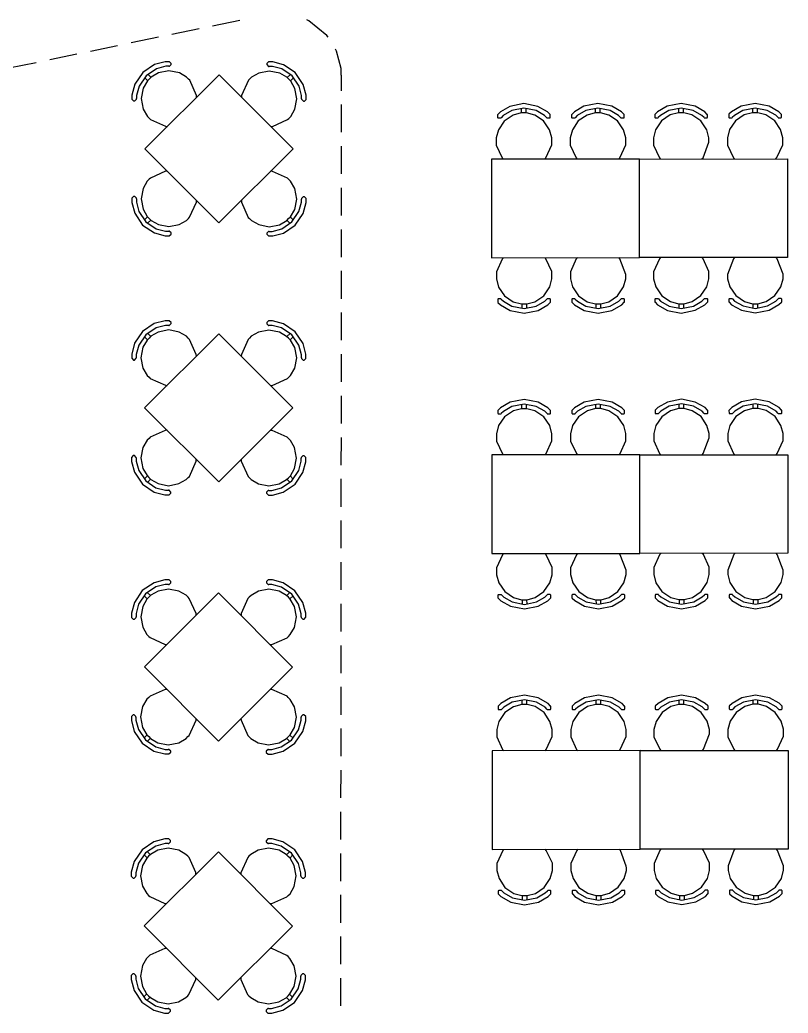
# Model space of a CAD drawing. Extents: x 0 to 23.4, y 0 to 16.5.
# Drawn here: x 15.964 to 17.599, y 4.629 to 6.744 of the extents above; entities that cross this region are included whole.
import ezdxf

# ---------------------------------------------------------------- set-up
doc = ezdxf.new("R2010")
doc.units = 0
doc.layers.get('0').update_dxf_attribs({"linetype": 'CONTINUOUS'})

msp = doc.modelspace()

# ---------------------------------------------------------------- linework, layer by layer
at = {"color": 0}
for points in [[(16.4324, 6.74306), (16.3744, 6.73107)], [(16.6206, 6.70725), (16.6175, 6.71115), (16.5794, 6.74208), (16.5751, 6.74425)], [(16.2589, 6.70708), (16.2011, 6.6951)], [(16.3456, 6.72504), (16.2878, 6.71306)], [(16.1721, 6.68907), (16.1143, 6.67708)], [(16.0854, 6.67111), (16.0276, 6.65913)], [(16.6482, 6.62646), (16.6482, 6.6404), (16.6379, 6.67779), (16.6358, 6.68213)], [(15.9988, 6.6531), (15.9408, 6.64111)], [(16.2814, 6.65517), (16.2737, 6.65517), (16.2507, 6.64903), (16.2257, 6.63217), (16.2089, 6.60715), (16.2026, 6.58421), (16.2026, 6.5765)], [(16.2814, 6.64535), (16.2747, 6.64535), (16.2546, 6.63997), (16.2326, 6.62522), (16.2179, 6.60335), (16.2125, 6.58322), (16.2125, 6.5765)], [(16.2814, 6.64535), (16.2826, 6.64535), (16.2864, 6.64903), (16.2864, 6.65022), (16.2864, 6.65147), (16.2826, 6.65517), (16.2814, 6.65517)], [(16.4949, 6.655), (16.4936, 6.655), (16.4899, 6.65132), (16.4899, 6.65007), (16.4899, 6.64887), (16.4936, 6.64513), (16.4949, 6.64513)], [(16.5735, 6.57617), (16.5735, 6.58388), (16.5674, 6.60688), (16.5504, 6.63189), (16.5254, 6.64882), (16.5025, 6.655), (16.4949, 6.655)], [(16.5637, 6.57617), (16.5637, 6.5829), (16.5583, 6.60303), (16.5435, 6.62494), (16.5217, 6.63976), (16.5015, 6.64513), (16.4949, 6.64513)], [(16.3232, 6.61817), (16.319, 6.62224), (16.3036, 6.63118), (16.2814, 6.63553), (16.2592, 6.63118), (16.2436, 6.62229), (16.2396, 6.61822), (16.2356, 6.61415), (16.2267, 6.59868), (16.2222, 6.5765), (16.2267, 6.55425), (16.2356, 6.53879), (16.2396, 6.53472)], [(16.2363, 6.61458), (16.2293, 6.62158)], [(16.2433, 6.62153), (16.2363, 6.62853)], [(16.5365, 6.53444), (16.5406, 6.53851), (16.5494, 6.55399), (16.5539, 6.57622), (16.5494, 6.59842), (16.5406, 6.61393), (16.5365, 6.61794), (16.5325, 6.62201), (16.5171, 6.63097), (16.4949, 6.63531), (16.4726, 6.63103), (16.4571, 6.62213), (16.4531, 6.61806)], [(16.5329, 6.62131), (16.54, 6.62825)], [(16.5399, 6.61431), (16.5469, 6.62131)], [(16.6482, 6.62646), (16.6482, 6.59337)], [(16.3403, 6.57964), (16.3401, 6.58328), (16.3257, 6.61561), (16.3232, 6.61817)], [(16.4531, 6.61806), (16.4504, 6.6155), (16.436, 6.58322), (16.4358, 6.57958)], [(16.2026, 6.5765), (16.2026, 6.57531), (16.2062, 6.57156), (16.2075, 6.57156), (16.2088, 6.57156), (16.2125, 6.57531), (16.2125, 6.5765)], [(16.5637, 6.57617), (16.5636, 6.57553), (16.5679, 6.57129), (16.5686, 6.57124), (16.5697, 6.57124), (16.5735, 6.57497), (16.5735, 6.57617)], [(16.6482, 6.56386), (16.6481, 6.50478)], [(17.0925, 6.54281), (17.0871, 6.54824), (17.0665, 6.56011), (17.0368, 6.56581), (17.0072, 6.56006), (16.9867, 6.54812), (16.9813, 6.54269)], [(17.25, 6.54292), (17.2446, 6.54833), (17.224, 6.56022), (17.1943, 6.56597), (17.1647, 6.56022), (17.1442, 6.54829), (17.1387, 6.54286)], [(17.4272, 6.54308), (17.4218, 6.5485), (17.4011, 6.56039), (17.3715, 6.56614), (17.3418, 6.56033), (17.3213, 6.54839), (17.3158, 6.54297)], [(17.5847, 6.54324), (17.5793, 6.54867), (17.5586, 6.56054), (17.529, 6.56625), (17.4993, 6.56049), (17.4787, 6.54856), (17.4733, 6.54313)], [(17.096, 6.48714), (17.096, 6.49289), (17.0912, 6.51014), (17.0786, 6.52892), (17.0599, 6.54156), (17.0426, 6.54611), (17.0369, 6.54611), (17.0311, 6.54611), (17.0139, 6.5415), (16.9951, 6.52881), (16.9825, 6.51004), (16.9779, 6.49278), (16.9779, 6.48703)], [(16.9813, 6.54269), (16.9807, 6.54226), (16.9807, 6.53624), (16.9813, 6.53575), (16.9817, 6.53532), (16.9876, 6.53532), (16.9882, 6.53575)], [(17.0856, 6.53586), (17.0808, 6.54064), (17.0628, 6.551), (17.0369, 6.55599), (17.011, 6.55094), (16.9929, 6.54053), (16.9882, 6.53575)], [(17.0319, 6.5459), (17.0319, 6.55578)], [(17.0418, 6.54596), (17.0418, 6.55583)], [(17.0856, 6.53586), (17.0861, 6.53538), (17.0921, 6.53538), (17.0926, 6.53586), (17.0931, 6.53635), (17.0931, 6.54237), (17.0925, 6.54281)], [(17.2535, 6.48725), (17.2535, 6.493), (17.2488, 6.51025), (17.2361, 6.52903), (17.2174, 6.54167), (17.2001, 6.54628), (17.1944, 6.54628), (17.1886, 6.54628), (17.1714, 6.54161), (17.1526, 6.52897), (17.14, 6.51019), (17.1354, 6.49294), (17.1354, 6.48714)], [(17.1387, 6.54286), (17.1382, 6.54237), (17.1382, 6.53635), (17.1387, 6.53586), (17.1392, 6.53543), (17.1451, 6.53543), (17.1457, 6.53592)], [(17.2431, 6.53597), (17.2383, 6.54075), (17.2203, 6.55111), (17.1943, 6.55615), (17.1685, 6.55111), (17.1504, 6.54069), (17.1457, 6.53592)], [(17.1894, 6.54606), (17.1894, 6.55593)], [(17.1993, 6.54606), (17.1993, 6.55593)], [(17.2431, 6.53597), (17.2436, 6.53554), (17.2496, 6.53554), (17.25, 6.53597), (17.2506, 6.53646), (17.2506, 6.54249), (17.25, 6.54292)], [(17.4306, 6.48742), (17.4306, 6.49317), (17.426, 6.51042), (17.4132, 6.52919), (17.3944, 6.54183), (17.3772, 6.54644), (17.3715, 6.54644), (17.3658, 6.54644), (17.3485, 6.54178), (17.3297, 6.52908), (17.3171, 6.51031), (17.3125, 6.49306), (17.3125, 6.48731)], [(17.3158, 6.54297), (17.3154, 6.54254), (17.3154, 6.53651), (17.3158, 6.53603), (17.3164, 6.5356), (17.3224, 6.5356), (17.3228, 6.53603)], [(17.4203, 6.53614), (17.4154, 6.5409), (17.3974, 6.55126), (17.3715, 6.55626), (17.3456, 6.55122), (17.3275, 6.54081), (17.3228, 6.53603)], [(17.3665, 6.54622), (17.3665, 6.5561)], [(17.3765, 6.54622), (17.3765, 6.5561)], [(17.4203, 6.53614), (17.4207, 6.53564), (17.4267, 6.53569), (17.4272, 6.53614), (17.4276, 6.53662), (17.4276, 6.54264), (17.4272, 6.54308)], [(17.5881, 6.48757), (17.5881, 6.49333), (17.5833, 6.51058), (17.5707, 6.52935), (17.5519, 6.54199), (17.5347, 6.54656), (17.529, 6.54656), (17.5233, 6.54656), (17.506, 6.54194), (17.4872, 6.52924), (17.4746, 6.51047), (17.47, 6.49322), (17.47, 6.48747)], [(17.4733, 6.54313), (17.4728, 6.54269), (17.4729, 6.53668), (17.4733, 6.53618), (17.4737, 6.53569), (17.4799, 6.53569), (17.4803, 6.53618)], [(17.5778, 6.53624), (17.5729, 6.54101), (17.5549, 6.55138), (17.529, 6.55643), (17.5031, 6.55138), (17.485, 6.54096), (17.4803, 6.53618)], [(17.524, 6.54633), (17.524, 6.55621)], [(17.5339, 6.54633), (17.5339, 6.55621)], [(17.5778, 6.53624), (17.5782, 6.53581), (17.5842, 6.53581), (17.5847, 6.53624), (17.5851, 6.53674), (17.5851, 6.54275), (17.5847, 6.54324)], [(16.2396, 6.53472), (16.2421, 6.53217), (16.2743, 6.51768), (16.2781, 6.51747)], [(16.4981, 6.51731), (16.5017, 6.51753), (16.5339, 6.5319), (16.5365, 6.53444)], [(16.6481, 6.47526), (16.6481, 6.41618)], [(16.9779, 6.48703), (16.9779, 6.47721), (16.9906, 6.45042), (16.9931, 6.44769)], [(17.081, 6.44775), (17.0833, 6.45047), (17.096, 6.47797), (17.096, 6.48714)], [(17.1354, 6.48714), (17.1354, 6.47732), (17.1481, 6.45053), (17.1504, 6.44781)], [(17.2385, 6.44786), (17.2408, 6.45057), (17.2535, 6.47808), (17.2535, 6.48725)], [(17.3125, 6.48731), (17.3125, 6.47749), (17.3251, 6.45068), (17.3276, 6.44797)], [(17.4157, 6.44803), (17.4181, 6.45074), (17.4306, 6.48378), (17.4306, 6.48742)], [(17.47, 6.48747), (17.47, 6.47765), (17.4826, 6.45079), (17.4851, 6.44808)], [(17.5731, 6.44819), (17.5754, 6.4509), (17.5881, 6.4784), (17.5881, 6.48757)], [(16.2779, 6.42199), (16.2743, 6.42182), (16.2421, 6.40739), (16.2394, 6.40479)], [(16.5364, 6.40457), (16.5338, 6.40717), (16.5015, 6.4216), (16.4979, 6.42176)], [(16.2394, 6.40479), (16.2354, 6.40076), (16.2264, 6.38531), (16.2221, 6.36307), (16.2264, 6.34088), (16.2353, 6.32536), (16.2393, 6.32129), (16.2433, 6.31728), (16.2589, 6.30832), (16.2811, 6.30399), (16.3033, 6.30832), (16.3189, 6.31722), (16.3229, 6.32124)], [(16.4528, 6.32113), (16.4568, 6.31711), (16.4724, 6.30817), (16.4946, 6.30382), (16.5168, 6.30811), (16.5322, 6.317), (16.5362, 6.32101), (16.5404, 6.32508), (16.5493, 6.3406), (16.5536, 6.36279), (16.5493, 6.38504), (16.5404, 6.40056), (16.5364, 6.40457)], [(16.2124, 6.36307), (16.2124, 6.36431), (16.2086, 6.368), (16.2074, 6.368), (16.2061, 6.368), (16.2024, 6.36431), (16.2024, 6.36307)], [(16.5733, 6.36274), (16.5733, 6.36399), (16.5696, 6.36768), (16.5685, 6.36768), (16.5672, 6.36768), (16.5635, 6.36399), (16.5635, 6.36274)], [(16.6481, 6.38667), (16.6479, 6.32764)], [(16.2024, 6.36307), (16.2024, 6.35542), (16.2086, 6.33247), (16.2254, 6.3074), (16.2504, 6.29053), (16.2733, 6.28429), (16.2811, 6.28429)], [(16.2124, 6.36307), (16.2124, 6.35639), (16.2176, 6.33626), (16.2324, 6.31435), (16.2543, 6.29958), (16.2743, 6.29411), (16.2811, 6.29411)], [(16.3229, 6.32124), (16.3254, 6.32383), (16.3399, 6.35607), (16.3401, 6.35965)], [(16.4356, 6.3596), (16.4357, 6.35601), (16.4501, 6.32374), (16.4528, 6.32113)], [(16.4946, 6.28407), (16.5022, 6.28407), (16.5251, 6.29025), (16.5501, 6.30713), (16.5671, 6.33214), (16.5733, 6.35508), (16.5733, 6.36274)], [(16.4946, 6.29394), (16.5012, 6.29394), (16.5214, 6.29937), (16.5432, 6.31407), (16.5581, 6.33594), (16.5635, 6.35607), (16.5635, 6.36274)], [(16.2361, 6.32493), (16.229, 6.31793)], [(16.5397, 6.32465), (16.5467, 6.31765)], [(16.2431, 6.31793), (16.236, 6.31099)], [(16.5326, 6.31771), (16.5397, 6.31071)], [(16.2811, 6.28429), (16.2822, 6.28429), (16.286, 6.28797), (16.286, 6.28917), (16.286, 6.29042), (16.2822, 6.29411), (16.2811, 6.29411)], [(16.4946, 6.29394), (16.4933, 6.29394), (16.4896, 6.29025), (16.4896, 6.28901), (16.4896, 6.28782), (16.4933, 6.28407), (16.4946, 6.28407)], [(16.6479, 6.29812), (16.6479, 6.23904)], [(16.9932, 6.23774), (16.9907, 6.23503), (16.9782, 6.20751), (16.9782, 6.19835)], [(17.0963, 6.19846), (17.0963, 6.20833), (17.0836, 6.23514), (17.0811, 6.23779)], [(17.1506, 6.23785), (17.1482, 6.23514), (17.1357, 6.20763), (17.1357, 6.19846)], [(17.2538, 6.19857), (17.2538, 6.20221), (17.2411, 6.23525), (17.2386, 6.2379)], [(17.3278, 6.23801), (17.3254, 6.23529), (17.3128, 6.20779), (17.3128, 6.19862)], [(17.4308, 6.19874), (17.4308, 6.20861), (17.4182, 6.2354), (17.4158, 6.23807)], [(17.4853, 6.23812), (17.4828, 6.23546), (17.4703, 6.20236), (17.4703, 6.19874)], [(17.5883, 6.19883), (17.5883, 6.20247), (17.5757, 6.23551), (17.5733, 6.23822)], [(16.6478, 6.20953), (16.6478, 6.15044)], [(16.9782, 6.19835), (16.9782, 6.19265), (16.9828, 6.1754), (16.9956, 6.15663), (17.0143, 6.14399), (17.0315, 6.13932), (17.0372, 6.13932), (17.0429, 6.13932), (17.0603, 6.14404), (17.079, 6.15668), (17.0917, 6.17546), (17.0963, 6.19276), (17.0963, 6.19846)], [(17.1357, 6.19846), (17.1357, 6.19276), (17.1403, 6.17551), (17.1529, 6.15674), (17.1717, 6.1441), (17.189, 6.13949), (17.1947, 6.13949), (17.2004, 6.13949), (17.2176, 6.14415), (17.2364, 6.15685), (17.249, 6.17562), (17.2538, 6.19287), (17.2538, 6.19857)], [(17.3128, 6.19862), (17.3128, 6.19293), (17.3175, 6.17567), (17.3301, 6.1569), (17.3489, 6.14426), (17.3661, 6.1396), (17.3719, 6.1396), (17.3776, 6.1396), (17.3949, 6.14432), (17.4136, 6.15696), (17.4262, 6.17578), (17.4308, 6.19303), (17.4308, 6.19874)], [(17.4703, 6.19874), (17.4703, 6.19303), (17.4749, 6.17578), (17.4876, 6.15701), (17.5064, 6.14437), (17.5236, 6.13976), (17.5293, 6.13976), (17.535, 6.13976), (17.5524, 6.14442), (17.5711, 6.15712), (17.5838, 6.17589), (17.5883, 6.19314), (17.5883, 6.19883)], [(16.9886, 6.14963), (16.9881, 6.15012), (16.9821, 6.15012), (16.9815, 6.14963), (16.9811, 6.14914), (16.9811, 6.14318), (16.9815, 6.14268)], [(16.9815, 6.14268), (16.9869, 6.13732), (17.0076, 6.12543), (17.0372, 6.11968), (17.0669, 6.12543), (17.0875, 6.13737), (17.0929, 6.14274)], [(16.9886, 6.14963), (16.9933, 6.14492), (17.0114, 6.13456), (17.0372, 6.1295), (17.0632, 6.13456), (17.0811, 6.14497), (17.086, 6.14968)], [(17.0324, 6.13954), (17.0324, 6.12967)], [(17.0422, 6.13954), (17.0422, 6.12967)], [(17.0929, 6.14274), (17.0933, 6.14324), (17.0933, 6.14925), (17.0929, 6.14974), (17.0925, 6.15022), (17.0864, 6.15018), (17.086, 6.14968)], [(17.146, 6.14974), (17.1456, 6.15022), (17.1394, 6.15022), (17.139, 6.14974), (17.1386, 6.14931), (17.1386, 6.14328), (17.139, 6.14279)], [(17.139, 6.14279), (17.1444, 6.13743), (17.1651, 6.12554), (17.1947, 6.11985), (17.2243, 6.1256), (17.245, 6.13753), (17.2504, 6.1429)], [(17.146, 6.14974), (17.1507, 6.14501), (17.1688, 6.13465), (17.1947, 6.12967), (17.2206, 6.13471), (17.2386, 6.14513), (17.2435, 6.14985)], [(17.1899, 6.13965), (17.1899, 6.12978)], [(17.1997, 6.13971), (17.1997, 6.12983)], [(17.2504, 6.1429), (17.2508, 6.14339), (17.2508, 6.14942), (17.2504, 6.14985), (17.2499, 6.15033), (17.2439, 6.15033), (17.2435, 6.14985)], [(17.3232, 6.1499), (17.3226, 6.15039), (17.3167, 6.15039), (17.3163, 6.1499), (17.3157, 6.14947), (17.3157, 6.14344), (17.3163, 6.14296)], [(17.3163, 6.14296), (17.3215, 6.13758), (17.3422, 6.12571), (17.3718, 6.11996), (17.4015, 6.12576), (17.4221, 6.13764), (17.4276, 6.14307)], [(17.3232, 6.1499), (17.3279, 6.14518), (17.346, 6.13482), (17.3718, 6.12978), (17.3978, 6.13488), (17.4158, 6.14529), (17.4206, 6.15001)], [(17.3669, 6.13981), (17.3669, 6.12993)], [(17.3768, 6.13981), (17.3768, 6.12993)], [(17.4276, 6.14307), (17.4281, 6.14356), (17.4281, 6.14953), (17.4276, 6.15001), (17.4271, 6.1505), (17.4211, 6.1505), (17.4206, 6.15001)], [(17.4807, 6.15007), (17.4801, 6.15056), (17.4742, 6.15056), (17.4737, 6.15007), (17.4732, 6.14958), (17.4732, 6.14356), (17.4737, 6.14307)], [(17.4737, 6.14307), (17.479, 6.13769), (17.4997, 6.12582), (17.5293, 6.12011), (17.559, 6.12587), (17.5796, 6.13781), (17.585, 6.14318)], [(17.4807, 6.15007), (17.4854, 6.14535), (17.5035, 6.13499), (17.5293, 6.12993), (17.5553, 6.13499), (17.5733, 6.1454), (17.5781, 6.15012)], [(17.5244, 6.13997), (17.5244, 6.1301)], [(17.5343, 6.13997), (17.5343, 6.1301)], [(17.585, 6.14318), (17.5856, 6.14367), (17.5856, 6.14968), (17.585, 6.15012), (17.5846, 6.15061), (17.5785, 6.15061), (17.5781, 6.15012)], [(16.6478, 6.12093), (16.6478, 6.0619)], [(16.281, 6.10351), (16.2733, 6.10351), (16.2503, 6.09739), (16.2253, 6.08057), (16.2083, 6.05556), (16.2021, 6.03256), (16.2021, 6.02485)], [(16.281, 6.09369), (16.2742, 6.09369), (16.254, 6.08832), (16.2322, 6.07357), (16.2174, 6.05171), (16.2119, 6.03157), (16.2119, 6.02485)], [(16.281, 6.09369), (16.2821, 6.09369), (16.2858, 6.09739), (16.2858, 6.09858), (16.2858, 6.09983), (16.2821, 6.10351), (16.281, 6.10351)], [(16.4943, 6.10335), (16.4931, 6.10335), (16.4894, 6.09967), (16.4894, 6.09842), (16.4894, 6.09722), (16.4931, 6.09347), (16.4943, 6.09347)], [(16.5731, 6.02453), (16.5731, 6.03222), (16.5668, 6.05524), (16.55, 6.08024), (16.525, 6.09717), (16.5019, 6.10335), (16.4943, 6.10335)], [(16.5632, 6.02453), (16.5632, 6.03125), (16.5578, 6.05138), (16.5431, 6.07329), (16.5211, 6.08811), (16.501, 6.09347), (16.4943, 6.09347)], [(16.3226, 6.06651), (16.3186, 6.07058), (16.3031, 6.07954), (16.281, 6.08388), (16.2588, 6.07954), (16.2432, 6.07064), (16.2392, 6.06657), (16.2351, 6.0625), (16.2261, 6.04704), (16.2218, 6.02485), (16.2261, 6.00261), (16.235, 5.98714), (16.239, 5.98307)], [(16.2428, 6.06993), (16.2358, 6.07688)], [(16.536, 5.98281), (16.54, 5.98687), (16.549, 6.00233), (16.5533, 6.02458), (16.549, 6.04676), (16.5401, 6.06228), (16.5361, 6.06629), (16.5319, 6.07036), (16.5165, 6.07932), (16.4943, 6.08365), (16.4721, 6.07937), (16.4567, 6.07047), (16.4526, 6.0664)], [(16.5325, 6.06967), (16.5394, 6.07667)], [(16.2358, 6.06293), (16.2289, 6.06993)], [(16.3399, 6.028), (16.3396, 6.03163), (16.3251, 6.06396), (16.3226, 6.06651)], [(16.4526, 6.0664), (16.45, 6.06386), (16.4356, 6.03157), (16.4353, 6.02794)], [(16.5394, 6.06272), (16.5464, 6.06967)], [(16.6476, 6.03239), (16.6476, 5.97331)], [(16.2021, 6.02485), (16.2021, 6.02365), (16.2058, 6.01992), (16.2071, 6.01992), (16.2083, 6.01992), (16.2119, 6.02365), (16.2119, 6.02485)], [(16.5632, 6.02453), (16.5632, 6.02333), (16.5668, 6.01964), (16.5681, 6.01964), (16.5693, 6.01964), (16.5731, 6.02333), (16.5731, 6.02453)], [(16.239, 5.98307), (16.2417, 5.98053), (16.2739, 5.96604), (16.2775, 5.96582)], [(16.4975, 5.96565), (16.5011, 5.96588), (16.5335, 5.98025), (16.536, 5.98281)], [(16.6476, 5.94379), (16.6476, 5.88471)], [(17.0931, 5.91292), (17.0876, 5.91835), (17.0669, 5.93024), (17.0374, 5.93593), (17.0078, 5.93018), (16.9871, 5.91824), (16.9818, 5.91282)], [(17.0861, 5.90593), (17.0814, 5.91069), (17.0633, 5.92106), (17.0375, 5.92611), (17.0115, 5.92106), (16.9935, 5.91064), (16.9887, 5.90587)], [(17.0325, 5.91601), (17.0325, 5.92589)], [(17.0424, 5.91607), (17.0424, 5.92589)], [(17.2506, 5.91303), (17.2451, 5.91846), (17.2244, 5.93033), (17.1949, 5.93608), (17.1653, 5.93033), (17.1446, 5.9184), (17.1393, 5.91297)], [(17.2436, 5.90608), (17.2389, 5.91086), (17.2208, 5.92122), (17.1949, 5.92622), (17.1689, 5.92117), (17.151, 5.91075), (17.1463, 5.90597)], [(17.19, 5.91618), (17.19, 5.92606)], [(17.1999, 5.91618), (17.1999, 5.92606)], [(17.4278, 5.91319), (17.4224, 5.91862), (17.4017, 5.9305), (17.3721, 5.93625), (17.3424, 5.93044), (17.3218, 5.91851), (17.3164, 5.91308)], [(17.4208, 5.90625), (17.416, 5.91103), (17.3979, 5.92139), (17.3721, 5.92638), (17.3461, 5.92133), (17.3281, 5.91092), (17.3233, 5.90614)], [(17.3671, 5.91635), (17.3671, 5.92622)], [(17.3769, 5.91635), (17.3769, 5.92622)], [(17.5853, 5.91336), (17.5799, 5.91878), (17.5592, 5.93067), (17.5294, 5.93636), (17.4999, 5.93061), (17.4793, 5.91868), (17.4739, 5.91325)], [(17.5783, 5.90636), (17.5735, 5.91114), (17.5554, 5.9215), (17.5294, 5.92654), (17.5036, 5.9215), (17.4856, 5.91108), (17.4808, 5.90631)], [(17.5246, 5.91644), (17.5246, 5.92632)], [(17.5344, 5.91644), (17.5344, 5.92632)], [(17.0965, 5.85726), (17.0965, 5.86301), (17.0918, 5.88026), (17.0792, 5.89903), (17.0604, 5.91168), (17.0432, 5.91624), (17.0375, 5.91624), (17.0317, 5.91624), (17.0144, 5.91162), (16.9957, 5.89893), (16.9831, 5.88015), (16.9785, 5.8629), (16.9785, 5.85715)], [(16.9818, 5.91282), (16.9813, 5.91238), (16.9813, 5.90636), (16.9818, 5.90587), (16.9822, 5.90539), (16.9882, 5.90539), (16.9887, 5.90587)], [(17.0861, 5.90593), (17.0867, 5.90549), (17.0926, 5.90549), (17.0932, 5.90597), (17.0936, 5.90647), (17.0936, 5.91243), (17.0931, 5.91292)], [(17.254, 5.85736), (17.254, 5.86312), (17.2493, 5.88037), (17.2367, 5.89914), (17.2179, 5.91178), (17.2007, 5.91639), (17.195, 5.91639), (17.1892, 5.91639), (17.1719, 5.91174), (17.1532, 5.89903), (17.1406, 5.88026), (17.136, 5.86301), (17.136, 5.85726)], [(17.1393, 5.91297), (17.1387, 5.91249), (17.1387, 5.90647), (17.1393, 5.90597), (17.1397, 5.90554), (17.1457, 5.90554), (17.1463, 5.90597)], [(17.2436, 5.90608), (17.244, 5.90565), (17.2501, 5.90565), (17.2506, 5.90608), (17.251, 5.90657), (17.251, 5.9126), (17.2506, 5.91303)], [(17.4311, 5.85753), (17.4311, 5.86328), (17.4265, 5.88053), (17.4138, 5.89931), (17.395, 5.91194), (17.3778, 5.91656), (17.3721, 5.91656), (17.3664, 5.91656), (17.349, 5.91189), (17.3303, 5.89919), (17.3176, 5.88043), (17.3131, 5.86317), (17.3131, 5.85742)], [(17.3164, 5.91308), (17.316, 5.91265), (17.316, 5.90663), (17.3164, 5.90614), (17.3168, 5.90571), (17.3229, 5.90571), (17.3233, 5.90614)], [(17.4208, 5.90625), (17.4212, 5.90576), (17.4272, 5.90576), (17.4278, 5.90625), (17.4282, 5.90674), (17.4282, 5.91276), (17.4278, 5.91319)], [(17.5886, 5.85769), (17.5886, 5.86344), (17.5839, 5.88069), (17.5713, 5.89947), (17.5525, 5.91211), (17.5353, 5.91667), (17.5296, 5.91667), (17.5237, 5.91667), (17.5065, 5.91206), (17.4878, 5.89936), (17.4751, 5.88058), (17.4706, 5.86333), (17.4706, 5.85758)], [(17.4739, 5.91325), (17.4733, 5.91276), (17.4735, 5.90679), (17.4739, 5.90631), (17.4743, 5.90582), (17.4804, 5.90582), (17.4808, 5.90631)], [(17.5783, 5.90636), (17.5788, 5.90593), (17.5847, 5.90593), (17.5853, 5.90636), (17.5857, 5.90685), (17.5857, 5.91287), (17.5853, 5.91336)], [(16.2775, 5.87033), (16.2737, 5.87017), (16.2415, 5.85574), (16.239, 5.85314)], [(16.536, 5.85292), (16.5333, 5.85553), (16.501, 5.86996), (16.4975, 5.87011)], [(16.239, 5.85314), (16.2349, 5.84912), (16.226, 5.83365), (16.2217, 5.81147), (16.226, 5.78922), (16.2349, 5.77371), (16.2389, 5.76964), (16.2429, 5.76563), (16.2585, 5.75667), (16.2806, 5.75233), (16.3028, 5.75667), (16.3183, 5.76557), (16.3224, 5.76958)], [(16.4524, 5.76947), (16.4564, 5.76546), (16.4718, 5.75651), (16.494, 5.75217), (16.5163, 5.75646), (16.5318, 5.76535), (16.5358, 5.76937), (16.54, 5.77344), (16.5489, 5.78896), (16.5532, 5.81114), (16.5489, 5.83339), (16.54, 5.8489), (16.536, 5.85292)], [(16.6476, 5.85519), (16.6475, 5.79617)], [(16.9785, 5.85715), (16.9785, 5.84733), (16.9911, 5.82047), (16.9936, 5.81776)], [(17.0815, 5.81787), (17.0839, 5.82058), (17.0965, 5.8481), (17.0965, 5.85726)], [(17.136, 5.85726), (17.136, 5.84744), (17.1486, 5.82064), (17.151, 5.81793)], [(17.239, 5.81799), (17.2414, 5.82069), (17.254, 5.84819), (17.254, 5.85736)], [(17.3131, 5.85742), (17.3131, 5.8476), (17.3257, 5.82081), (17.3282, 5.81808)], [(17.4161, 5.81814), (17.4186, 5.82086), (17.4311, 5.85389), (17.4311, 5.85753)], [(17.4706, 5.85758), (17.4706, 5.84776), (17.4832, 5.8209), (17.4856, 5.81819)], [(17.5736, 5.81831), (17.576, 5.82101), (17.5886, 5.84853), (17.5886, 5.85769)], [(16.2118, 5.81142), (16.2118, 5.81267), (16.2081, 5.81635), (16.2068, 5.81635), (16.2056, 5.81635), (16.2019, 5.81267), (16.2019, 5.81142)], [(16.2019, 5.81142), (16.2019, 5.80382), (16.2081, 5.78082), (16.225, 5.75575), (16.25, 5.73888), (16.2729, 5.73264), (16.2807, 5.73264)], [(16.2118, 5.81142), (16.2118, 5.80474), (16.2172, 5.78461), (16.2319, 5.76269), (16.2538, 5.74794), (16.2739, 5.74246), (16.2807, 5.74246)], [(16.3224, 5.76958), (16.325, 5.77219), (16.3394, 5.80442), (16.3396, 5.80806)], [(16.4351, 5.80794), (16.4353, 5.80436), (16.4497, 5.77208), (16.4524, 5.76947)], [(16.494, 5.74229), (16.5007, 5.74229), (16.5208, 5.74772), (16.5428, 5.76243), (16.5575, 5.78435), (16.5631, 5.80447), (16.5631, 5.81114)], [(16.494, 5.73242), (16.5017, 5.73242), (16.5247, 5.73861), (16.5497, 5.75549), (16.5667, 5.78049), (16.5729, 5.80344), (16.5729, 5.81108)], [(16.5729, 5.81108), (16.5729, 5.81233), (16.5692, 5.81603), (16.5679, 5.81603), (16.5667, 5.81603), (16.5631, 5.81239), (16.5631, 5.81114)], [(16.2356, 5.77328), (16.2286, 5.76628)], [(16.2425, 5.76633), (16.2356, 5.75933)], [(16.5322, 5.76606), (16.5392, 5.75906)], [(16.5392, 5.773), (16.5461, 5.766)], [(16.6475, 5.76665), (16.6474, 5.70757)], [(16.2807, 5.73264), (16.2818, 5.73264), (16.2856, 5.73633), (16.2856, 5.73753), (16.2856, 5.73876), (16.2818, 5.74246), (16.2807, 5.74246)], [(16.494, 5.74229), (16.4928, 5.74229), (16.4892, 5.73861), (16.4892, 5.73736), (16.4892, 5.73617), (16.4933, 5.73247), (16.494, 5.73242)], [(16.6474, 5.67806), (16.6474, 5.61897)], [(16.9938, 5.60781), (16.9913, 5.60514), (16.9786, 5.57764), (16.9786, 5.56847)], [(17.0968, 5.56853), (17.0968, 5.5784), (17.084, 5.60519), (17.0817, 5.60792)], [(17.1511, 5.60796), (17.1487, 5.60525), (17.1361, 5.57775), (17.1361, 5.56858)], [(17.2543, 5.56868), (17.2542, 5.57232), (17.2415, 5.60536), (17.2392, 5.60801)], [(17.3283, 5.60813), (17.3258, 5.60542), (17.3133, 5.5779), (17.3133, 5.56874)], [(17.4314, 5.56885), (17.4314, 5.57872), (17.4188, 5.60553), (17.4164, 5.60818)], [(17.4858, 5.60824), (17.4833, 5.60558), (17.4707, 5.57249), (17.4708, 5.56885)], [(17.5889, 5.56896), (17.5889, 5.5726), (17.5762, 5.60563), (17.5739, 5.60835)], [(16.6474, 5.58946), (16.6472, 5.53043)], [(16.9786, 5.56847), (16.9786, 5.56278), (16.9833, 5.54551), (16.996, 5.52675), (17.0149, 5.51411), (17.0321, 5.50944), (17.0378, 5.50944), (17.0435, 5.50944), (17.0607, 5.51417), (17.0796, 5.52681), (17.0922, 5.54557), (17.0968, 5.56282), (17.0968, 5.56853)], [(17.1361, 5.56858), (17.1361, 5.56288), (17.1408, 5.54563), (17.1535, 5.52686), (17.1722, 5.51421), (17.1894, 5.5096), (17.1953, 5.5096), (17.201, 5.5096), (17.2182, 5.51426), (17.2369, 5.52696), (17.2496, 5.54574), (17.2543, 5.56299), (17.2543, 5.56868)], [(17.3133, 5.56874), (17.3133, 5.56304), (17.3179, 5.54579), (17.3306, 5.52701), (17.3494, 5.51438), (17.3667, 5.50971), (17.3725, 5.50971), (17.3782, 5.50971), (17.3954, 5.51443), (17.4142, 5.52707), (17.4268, 5.5459), (17.4314, 5.56315), (17.4314, 5.56885)], [(17.4708, 5.56885), (17.4708, 5.56315), (17.4754, 5.5459), (17.4881, 5.52713), (17.5069, 5.51449), (17.5242, 5.50988), (17.5299, 5.50988), (17.5356, 5.50988), (17.5528, 5.51454), (17.5717, 5.52724), (17.5843, 5.54601), (17.5889, 5.56326), (17.5889, 5.56896)], [(16.2806, 5.55186), (16.2728, 5.55186), (16.2497, 5.54574), (16.2247, 5.52892), (16.2078, 5.5039), (16.2017, 5.4809), (16.2017, 5.47319)], [(16.2806, 5.54204), (16.2737, 5.54204), (16.2536, 5.53668), (16.2317, 5.52192), (16.2169, 5.50006), (16.2115, 5.47993), (16.2115, 5.47319)], [(16.2806, 5.54204), (16.2817, 5.54204), (16.2854, 5.54574), (16.2854, 5.54693), (16.2854, 5.54818), (16.2817, 5.55186), (16.2806, 5.55186)], [(16.4939, 5.55171), (16.4926, 5.55171), (16.489, 5.54801), (16.489, 5.54676), (16.489, 5.54557), (16.4926, 5.54183), (16.4939, 5.54183)], [(16.5726, 5.47288), (16.5726, 5.48058), (16.5664, 5.50358), (16.5496, 5.5286), (16.5246, 5.54551), (16.5015, 5.55171), (16.4939, 5.55171)], [(16.5628, 5.47288), (16.5628, 5.4796), (16.5574, 5.49972), (16.5426, 5.52165), (16.5207, 5.53646), (16.5006, 5.54183), (16.4939, 5.54183)], [(16.3222, 5.51486), (16.3182, 5.51893), (16.3026, 5.52789), (16.2804, 5.53222), (16.2582, 5.52789), (16.2428, 5.51899), (16.2387, 5.51492), (16.2346, 5.5109), (16.2257, 5.49539), (16.2214, 5.47319), (16.2257, 5.45096), (16.2346, 5.43549), (16.2386, 5.43143)], [(16.2424, 5.51828), (16.2354, 5.52522)], [(16.5356, 5.43115), (16.5396, 5.43522), (16.5485, 5.45068), (16.5528, 5.47293), (16.5486, 5.49511), (16.5397, 5.51064), (16.5357, 5.51465), (16.5315, 5.51872), (16.5161, 5.52767), (16.4939, 5.53207), (16.4717, 5.52772), (16.4561, 5.51882), (16.4521, 5.51476)], [(16.5319, 5.51801), (16.539, 5.52501)], [(17.1465, 5.51986), (17.1461, 5.52035), (17.14, 5.52035), (17.1396, 5.51986), (17.1392, 5.51942), (17.1392, 5.5134), (17.1396, 5.51292)], [(17.251, 5.51303), (17.2514, 5.51351), (17.2514, 5.51953), (17.251, 5.51997), (17.2504, 5.52046), (17.2444, 5.52046), (17.244, 5.51997)], [(17.3236, 5.52001), (17.3232, 5.52051), (17.3172, 5.52051), (17.3167, 5.52001), (17.3163, 5.51958), (17.3163, 5.51357), (17.3167, 5.51307)], [(17.4281, 5.51318), (17.4286, 5.51367), (17.4286, 5.51964), (17.4281, 5.52013), (17.4276, 5.52061), (17.4217, 5.52061), (17.4211, 5.52013)], [(17.4811, 5.52018), (17.4807, 5.52067), (17.4747, 5.52067), (17.4742, 5.52018), (17.4737, 5.51969), (17.4737, 5.51367), (17.4742, 5.51318)], [(17.5856, 5.51329), (17.5861, 5.51378), (17.5861, 5.51981), (17.5856, 5.52024), (17.5851, 5.52072), (17.579, 5.52072), (17.5786, 5.52024)], [(16.2354, 5.51129), (16.2283, 5.51828)], [(16.3393, 5.4764), (16.3392, 5.48004), (16.3247, 5.51232), (16.3222, 5.51486)], [(16.4521, 5.51476), (16.4494, 5.51221), (16.435, 5.47993), (16.4349, 5.47629)], [(16.5389, 5.51107), (16.546, 5.51801)], [(16.6472, 5.50092), (16.6472, 5.44185)], [(16.989, 5.51975), (16.9886, 5.52024), (16.9826, 5.52024), (16.9821, 5.51975), (16.9817, 5.51926), (16.9817, 5.51324), (16.9821, 5.51275)], [(16.9821, 5.51275), (16.9875, 5.50738), (17.0082, 5.4955), (17.0378, 5.48981), (17.0675, 5.49556), (17.0881, 5.50749), (17.0935, 5.51286)], [(16.989, 5.51975), (16.9938, 5.51503), (17.0119, 5.50467), (17.0378, 5.49962), (17.0637, 5.50467), (17.0817, 5.51508), (17.0865, 5.51981)], [(17.0329, 5.50965), (17.0329, 5.49978)], [(17.0426, 5.50965), (17.0428, 5.49978)], [(17.0935, 5.51286), (17.0939, 5.51335), (17.0939, 5.51937), (17.0935, 5.51981), (17.0931, 5.52029), (17.0869, 5.52029), (17.0865, 5.51981)], [(17.1396, 5.51292), (17.145, 5.50754), (17.1657, 5.49567), (17.1953, 5.4899), (17.2249, 5.49571), (17.2456, 5.5076), (17.251, 5.51303)], [(17.1465, 5.51986), (17.1513, 5.51514), (17.1693, 5.50478), (17.1953, 5.49978), (17.2211, 5.50483), (17.2392, 5.51525), (17.244, 5.51997)], [(17.1903, 5.50976), (17.1904, 5.49989)], [(17.2001, 5.50976), (17.2001, 5.49989)], [(17.3167, 5.51307), (17.3221, 5.50771), (17.3428, 5.49582), (17.3724, 5.49007), (17.4021, 5.49588), (17.4226, 5.50776), (17.4281, 5.51318)], [(17.3236, 5.52001), (17.3283, 5.51531), (17.3465, 5.50493), (17.3724, 5.49989), (17.3983, 5.50499), (17.4164, 5.5154), (17.4211, 5.52013)], [(17.3675, 5.50993), (17.3675, 5.50006)], [(17.3774, 5.50993), (17.3774, 5.50006)], [(17.4742, 5.51318), (17.4796, 5.50782), (17.5003, 5.49593), (17.5299, 5.49024), (17.5596, 5.49599), (17.5801, 5.50792), (17.5856, 5.51329)], [(17.4811, 5.52018), (17.4858, 5.51546), (17.504, 5.5051), (17.5299, 5.50006), (17.5558, 5.5051), (17.5739, 5.51551), (17.5786, 5.52024)], [(17.525, 5.5101), (17.525, 5.50022)], [(17.5349, 5.5101), (17.5349, 5.50022)], [(16.2017, 5.47319), (16.2017, 5.472), (16.2054, 5.46826), (16.2067, 5.46826), (16.2078, 5.46826), (16.2115, 5.472), (16.2115, 5.47319)], [(16.5628, 5.47288), (16.5628, 5.47168), (16.5664, 5.46799), (16.5676, 5.46799), (16.5689, 5.46799), (16.5725, 5.47222), (16.5726, 5.47288)], [(16.2386, 5.43143), (16.2411, 5.42888), (16.2735, 5.41439), (16.2771, 5.41417)], [(16.4971, 5.41401), (16.5007, 5.41422), (16.5329, 5.4286), (16.5356, 5.43115)], [(16.6472, 5.41233), (16.6471, 5.35325)], [(16.2771, 5.31868), (16.2733, 5.31853), (16.2411, 5.3041), (16.2385, 5.30149)], [(16.5354, 5.30126), (16.5328, 5.30388), (16.5006, 5.31831), (16.4969, 5.31847)], [(16.6471, 5.32374), (16.6471, 5.26471)], [(16.2385, 5.30149), (16.2344, 5.29747), (16.2254, 5.28201), (16.2211, 5.25982), (16.2254, 5.23757), (16.2344, 5.22206), (16.2385, 5.21799), (16.2425, 5.21397), (16.2579, 5.20503), (16.2801, 5.20068), (16.3024, 5.20503), (16.3179, 5.21392), (16.3219, 5.21793)], [(16.4519, 5.21783), (16.4558, 5.21382), (16.4714, 5.20486), (16.4936, 5.20053), (16.5158, 5.20481), (16.5313, 5.21371), (16.5354, 5.21772), (16.5394, 5.22179), (16.5483, 5.23731), (16.5526, 5.2595), (16.5483, 5.28174), (16.5394, 5.29725), (16.5354, 5.30126)], [(17.0936, 5.28304), (17.0882, 5.28847), (17.0675, 5.30035), (17.0379, 5.30604), (17.0083, 5.30029), (16.9876, 5.28836), (16.9824, 5.28293)], [(17.0867, 5.27604), (17.0819, 5.28082), (17.0639, 5.29118), (17.0379, 5.29622), (17.0121, 5.29118), (16.994, 5.28076), (16.9893, 5.27599)], [(17.0331, 5.28614), (17.0331, 5.29601)], [(17.0429, 5.28614), (17.0429, 5.29601)], [(17.2511, 5.28315), (17.2457, 5.28857), (17.225, 5.30046), (17.1954, 5.30621), (17.1658, 5.30046), (17.1451, 5.28851), (17.1399, 5.2831)], [(17.2442, 5.27621), (17.2394, 5.28097), (17.2214, 5.29135), (17.1954, 5.29633), (17.1694, 5.29129), (17.1515, 5.28087), (17.1468, 5.2761)], [(17.1906, 5.28629), (17.1906, 5.29617)], [(17.2004, 5.28629), (17.2004, 5.29617)], [(17.4283, 5.28331), (17.4229, 5.28874), (17.4022, 5.30062), (17.3725, 5.30637), (17.3429, 5.30057), (17.3224, 5.28863), (17.3169, 5.28321)], [(17.4214, 5.27636), (17.4165, 5.28114), (17.3985, 5.2915), (17.3726, 5.2965), (17.3467, 5.29144), (17.3286, 5.28103), (17.3239, 5.27626)], [(17.3676, 5.28646), (17.3676, 5.29633)], [(17.3775, 5.28646), (17.3775, 5.29633)], [(17.5858, 5.28347), (17.5804, 5.2889), (17.5597, 5.30078), (17.53, 5.30647), (17.5004, 5.30072), (17.4799, 5.28879), (17.4744, 5.28336)], [(17.5789, 5.27647), (17.574, 5.28125), (17.556, 5.29161), (17.53, 5.29665), (17.5042, 5.29161), (17.4861, 5.28119), (17.4814, 5.27642)], [(17.5251, 5.28657), (17.5251, 5.29644)], [(17.535, 5.28657), (17.535, 5.29644)], [(17.0971, 5.22738), (17.0971, 5.23313), (17.0924, 5.25038), (17.0797, 5.26915), (17.061, 5.28179), (17.0436, 5.28635), (17.0379, 5.28635), (17.0322, 5.28635), (17.015, 5.28174), (16.9962, 5.26904), (16.9836, 5.25028), (16.979, 5.23301), (16.979, 5.22726)], [(16.9824, 5.28293), (16.9818, 5.2825), (16.9818, 5.27647), (16.9824, 5.27599), (16.9828, 5.2755), (16.9887, 5.2755), (16.9893, 5.27599)], [(17.0867, 5.27604), (17.0872, 5.27561), (17.0932, 5.27561), (17.0938, 5.2761), (17.0942, 5.27658), (17.0942, 5.28256), (17.0936, 5.28304)], [(17.2546, 5.22749), (17.2546, 5.23324), (17.2499, 5.25049), (17.2372, 5.26926), (17.2185, 5.2819), (17.2011, 5.28651), (17.1954, 5.28651), (17.1897, 5.28651), (17.1725, 5.28185), (17.1537, 5.26915), (17.1411, 5.25038), (17.1364, 5.23313), (17.1364, 5.22738)], [(17.1399, 5.2831), (17.1393, 5.28261), (17.1393, 5.27658), (17.1399, 5.2761), (17.1403, 5.27567), (17.1463, 5.27567), (17.1468, 5.2761)], [(17.2442, 5.27621), (17.2446, 5.27576), (17.2507, 5.27576), (17.2511, 5.27621), (17.2515, 5.27669), (17.2515, 5.28271), (17.2511, 5.28315)], [(17.4317, 5.22765), (17.4317, 5.2334), (17.4271, 5.25065), (17.4143, 5.26942), (17.3956, 5.28207), (17.3783, 5.28662), (17.3726, 5.28662), (17.3668, 5.28662), (17.3496, 5.28201), (17.3308, 5.26932), (17.3182, 5.25054), (17.3136, 5.23329), (17.3136, 5.22754)], [(17.3169, 5.28321), (17.3165, 5.28276), (17.3165, 5.27675), (17.3169, 5.27626), (17.3175, 5.27582), (17.3235, 5.27582), (17.3239, 5.27626)], [(17.4214, 5.27636), (17.4218, 5.27588), (17.4278, 5.27588), (17.4283, 5.27636), (17.4288, 5.27686), (17.4288, 5.28288), (17.4283, 5.28331)], [(17.5892, 5.22775), (17.5892, 5.23356), (17.5844, 5.25082), (17.5718, 5.26958), (17.5531, 5.28222), (17.5358, 5.28678), (17.5301, 5.28678), (17.5243, 5.28678), (17.5071, 5.28212), (17.4883, 5.26947), (17.4757, 5.25071), (17.4711, 5.23346), (17.4711, 5.22771)], [(17.4744, 5.28336), (17.4739, 5.28288), (17.474, 5.27692), (17.4744, 5.27642), (17.4749, 5.27593), (17.481, 5.27593), (17.4814, 5.27642)], [(17.5789, 5.27647), (17.5793, 5.27604), (17.5853, 5.27604), (17.5858, 5.27647), (17.5862, 5.27696), (17.5862, 5.28299), (17.5858, 5.28347)], [(16.2112, 5.25976), (16.2112, 5.26101), (16.2076, 5.26471), (16.2064, 5.26471), (16.2051, 5.26471), (16.2015, 5.26101), (16.2015, 5.25976)], [(16.2015, 5.25976), (16.2015, 5.25217), (16.2076, 5.22917), (16.2244, 5.2041), (16.2494, 5.18722), (16.2725, 5.18099), (16.2801, 5.18099)], [(16.2112, 5.25976), (16.2112, 5.2531), (16.2167, 5.23296), (16.2314, 5.21104), (16.2533, 5.19629), (16.2735, 5.19081), (16.2801, 5.19081)], [(16.3219, 5.21793), (16.3244, 5.22054), (16.339, 5.25276), (16.3392, 5.2564)], [(16.4347, 5.25629), (16.4349, 5.25271), (16.4493, 5.22043), (16.4519, 5.21783)], [(16.4936, 5.18078), (16.5012, 5.18078), (16.5242, 5.18696), (16.5493, 5.20383), (16.5661, 5.22885), (16.5724, 5.25185), (16.5724, 5.2595)], [(16.4936, 5.19065), (16.5003, 5.19065), (16.5204, 5.19607), (16.5424, 5.21078), (16.5571, 5.23269), (16.5625, 5.25282), (16.5625, 5.2595)], [(16.5724, 5.2595), (16.5724, 5.26074), (16.5687, 5.26438), (16.5675, 5.26438), (16.5663, 5.26438), (16.5625, 5.26074), (16.5625, 5.2595)], [(16.6471, 5.23519), (16.6469, 5.17611)], [(16.979, 5.22726), (16.979, 5.21744), (16.9915, 5.1906), (16.994, 5.18788)], [(17.0821, 5.18799), (17.0844, 5.19069), (17.0971, 5.21821), (17.0971, 5.22738)], [(17.1364, 5.22738), (17.1364, 5.21756), (17.149, 5.19075), (17.1515, 5.18804)], [(17.2396, 5.1881), (17.2419, 5.19081), (17.2546, 5.21832), (17.2546, 5.22749)], [(17.3136, 5.22754), (17.3136, 5.21772), (17.3262, 5.19092), (17.3286, 5.18821)], [(17.4167, 5.18826), (17.4192, 5.19097), (17.4317, 5.22401), (17.4317, 5.22765)], [(17.4711, 5.22771), (17.4711, 5.21789), (17.4837, 5.19103), (17.4861, 5.18832)], [(17.5742, 5.18842), (17.5765, 5.19114), (17.5892, 5.21864), (17.5892, 5.22775)], [(16.2351, 5.22163), (16.2282, 5.21463)], [(16.2421, 5.21468), (16.2351, 5.20768)], [(16.5318, 5.21442), (16.5388, 5.20742)], [(16.5388, 5.22136), (16.5457, 5.21436)], [(16.2801, 5.18099), (16.2814, 5.18099), (16.2851, 5.18474), (16.2851, 5.18593), (16.2851, 5.18718), (16.2814, 5.19081), (16.2801, 5.19081)], [(16.4936, 5.19065), (16.4924, 5.19065), (16.4886, 5.18696), (16.4886, 5.18571), (16.4886, 5.18451), (16.4929, 5.18083), (16.4936, 5.18078)], [(16.6469, 5.1466), (16.6468, 5.08751)], [(16.6468, 5.058), (16.6468, 4.99897)], [(16.28, 5.00022), (16.2724, 5.00022), (16.2493, 4.99408), (16.2243, 4.97726), (16.2074, 4.95226), (16.2012, 4.92925), (16.2012, 4.92156)], [(16.28, 4.9904), (16.2813, 4.9904), (16.285, 4.99408), (16.285, 4.99528), (16.285, 4.99653), (16.2813, 5.00022), (16.28, 5.00022)], [(16.4935, 5.00006), (16.4922, 5.00006), (16.4885, 4.99636), (16.4885, 4.99511), (16.4885, 4.99393), (16.4928, 4.99024), (16.4935, 4.99018)], [(16.5721, 4.92122), (16.5721, 4.92893), (16.566, 4.95193), (16.549, 4.97694), (16.524, 4.99387), (16.5011, 5.00006), (16.4935, 5.00006)], [(16.28, 4.9904), (16.2733, 4.9904), (16.2532, 4.98503), (16.2313, 4.97026), (16.2165, 4.9484), (16.2111, 4.92828), (16.2111, 4.92156)], [(16.3217, 4.96322), (16.3176, 4.96729), (16.3022, 4.97624), (16.28, 4.98058), (16.2578, 4.97624), (16.2422, 4.96733), (16.2382, 4.96326), (16.2342, 4.95925), (16.2251, 4.94379), (16.2208, 4.92156), (16.2251, 4.89936), (16.234, 4.88385), (16.2381, 4.87978)], [(16.2418, 4.96664), (16.2349, 4.97358)], [(16.5351, 4.8795), (16.5392, 4.88357), (16.5481, 4.89908), (16.5524, 4.92128), (16.5481, 4.94353), (16.5392, 4.95904), (16.5351, 4.96306), (16.5311, 4.96712), (16.5157, 4.97607), (16.4933, 4.98042), (16.4713, 4.97607), (16.4557, 4.96718), (16.4517, 4.96311)], [(16.5622, 4.92128), (16.5622, 4.928), (16.5568, 4.94814), (16.5421, 4.97), (16.5203, 4.98481), (16.5001, 4.99018), (16.4935, 4.99018)], [(16.5315, 4.96636), (16.5385, 4.97336)], [(16.9943, 4.97792), (16.9918, 4.97526), (16.9792, 4.94775), (16.9792, 4.93858)], [(17.0974, 4.93864), (17.0974, 4.94851), (17.0846, 4.97532), (17.0822, 4.97803)], [(17.1517, 4.97808), (17.1493, 4.97537), (17.1367, 4.94786), (17.1367, 4.93869)], [(17.2549, 4.93881), (17.2547, 4.94243), (17.2421, 4.97547), (17.2397, 4.97814)], [(17.3289, 4.97825), (17.3264, 4.97553), (17.3139, 4.94803), (17.3139, 4.93886)], [(17.4319, 4.93896), (17.4319, 4.94883), (17.4193, 4.97564), (17.4169, 4.97831)], [(17.4864, 4.97835), (17.4839, 4.97564), (17.4713, 4.9426), (17.4714, 4.93896)], [(17.5894, 4.93907), (17.5894, 4.94271), (17.5768, 4.97575), (17.5744, 4.97846)], [(16.2349, 4.95969), (16.2279, 4.96664)], [(16.3389, 4.92475), (16.3388, 4.92839), (16.3243, 4.96067), (16.3217, 4.96322)], [(16.4517, 4.96311), (16.449, 4.96056), (16.4346, 4.92828), (16.4344, 4.92464)], [(16.5385, 4.95942), (16.5454, 4.96636)], [(16.6468, 4.96946), (16.6468, 4.91037)], [(16.9792, 4.93858), (16.9792, 4.93283), (16.9839, 4.91558), (16.9965, 4.89681), (17.0154, 4.88417), (17.0326, 4.87956), (17.0383, 4.87956), (17.044, 4.87956), (17.0613, 4.88428), (17.0801, 4.89692), (17.0928, 4.91569), (17.0974, 4.93294), (17.0974, 4.93864)], [(17.1367, 4.93869), (17.1367, 4.933), (17.1414, 4.91575), (17.154, 4.89697), (17.1728, 4.88433), (17.19, 4.87972), (17.1958, 4.87972), (17.2015, 4.87972), (17.2188, 4.88439), (17.2375, 4.89708), (17.2501, 4.91585), (17.2549, 4.93311), (17.2549, 4.93881)], [(17.3139, 4.93886), (17.3139, 4.93317), (17.3185, 4.9159), (17.3311, 4.89714), (17.35, 4.8845), (17.3672, 4.87983), (17.3731, 4.87983), (17.3788, 4.87983), (17.396, 4.88456), (17.4147, 4.89719), (17.4274, 4.91601), (17.4319, 4.93326), (17.4319, 4.93896)], [(17.4714, 4.93896), (17.4714, 4.93326), (17.476, 4.91601), (17.4886, 4.89725), (17.5075, 4.8846), (17.5247, 4.87999), (17.5304, 4.87999), (17.5361, 4.87999), (17.5533, 4.88465), (17.5722, 4.89735), (17.5849, 4.91613), (17.5894, 4.93338), (17.5894, 4.93907)], [(16.2012, 4.92156), (16.2011, 4.9209), (16.2054, 4.91667), (16.2061, 4.91661), (16.2074, 4.91661), (16.2111, 4.92036), (16.2111, 4.92156)], [(16.5622, 4.92128), (16.5622, 4.92008), (16.566, 4.91635), (16.5672, 4.91635), (16.5683, 4.91635), (16.5721, 4.92003), (16.5721, 4.92122)], [(16.9896, 4.88986), (16.9892, 4.89035), (16.9832, 4.89035), (16.9826, 4.88986), (16.9821, 4.88938), (16.9821, 4.88336), (16.9826, 4.88286)], [(16.9896, 4.88986), (16.9943, 4.88514), (17.0124, 4.87478), (17.0383, 4.86974), (17.0643, 4.87478), (17.0822, 4.88519), (17.0871, 4.88992)], [(17.094, 4.88297), (17.0944, 4.88346), (17.0944, 4.88949), (17.094, 4.88992), (17.0935, 4.8904), (17.0875, 4.8904), (17.0871, 4.88992)], [(17.1471, 4.88997), (17.1465, 4.89046), (17.1406, 4.89046), (17.1401, 4.88997), (17.1396, 4.88954), (17.1396, 4.88351), (17.1401, 4.88303)], [(17.1471, 4.88997), (17.1518, 4.88525), (17.1699, 4.87489), (17.1958, 4.86985), (17.2217, 4.87494), (17.2397, 4.88536), (17.2446, 4.89008)], [(17.2515, 4.88314), (17.2519, 4.88363), (17.2519, 4.88965), (17.2515, 4.89008), (17.251, 4.89057), (17.245, 4.89057), (17.2446, 4.89008)], [(17.3242, 4.89014), (17.3238, 4.89063), (17.3178, 4.89063), (17.3172, 4.89014), (17.3168, 4.88965), (17.3168, 4.88368), (17.3172, 4.88319)], [(17.3242, 4.89014), (17.3289, 4.88542), (17.3469, 4.87506), (17.3729, 4.87001), (17.3989, 4.87511), (17.4169, 4.88553), (17.4217, 4.89025)], [(17.4286, 4.88325), (17.429, 4.88374), (17.429, 4.88976), (17.4286, 4.89025), (17.4282, 4.89074), (17.4221, 4.89074), (17.4217, 4.89025)], [(17.4817, 4.89031), (17.4813, 4.89079), (17.4751, 4.89074), (17.4747, 4.89025), (17.4743, 4.88981), (17.4743, 4.88379), (17.4747, 4.88331)], [(17.4817, 4.89031), (17.4864, 4.88558), (17.5044, 4.87522), (17.5304, 4.87017), (17.5563, 4.87522), (17.5744, 4.88564), (17.5792, 4.89035)], [(17.5861, 4.8834), (17.5865, 4.8839), (17.5865, 4.88992), (17.5861, 4.89035), (17.5856, 4.89085), (17.5796, 4.89085), (17.5792, 4.89035)], [(16.2381, 4.87978), (16.2407, 4.87722), (16.2729, 4.86274), (16.2765, 4.86253)], [(16.4965, 4.86236), (16.5001, 4.86257), (16.5325, 4.87696), (16.5351, 4.8795)], [(16.6467, 4.88086), (16.6467, 4.82178)], [(16.9826, 4.88286), (16.9881, 4.8775), (17.0088, 4.86561), (17.0383, 4.85992), (17.0679, 4.86567), (17.0886, 4.87761), (17.094, 4.88297)], [(17.0335, 4.87978), (17.0335, 4.8699)], [(17.0432, 4.87978), (17.0433, 4.8699)], [(17.1401, 4.88303), (17.1456, 4.87765), (17.1661, 4.86578), (17.1958, 4.86003), (17.2254, 4.86583), (17.246, 4.87771), (17.2515, 4.88314)], [(17.1908, 4.87989), (17.191, 4.87001)], [(17.2007, 4.87989), (17.2007, 4.87001)], [(17.3172, 4.88319), (17.3226, 4.87782), (17.3433, 4.86594), (17.3729, 4.86019), (17.4025, 4.86594), (17.4232, 4.87782), (17.4286, 4.88325)], [(17.3681, 4.88004), (17.3681, 4.87017)], [(17.3779, 4.88004), (17.3779, 4.87017)], [(17.4747, 4.88331), (17.4801, 4.87793), (17.5008, 4.86604), (17.5304, 4.86035), (17.56, 4.8661), (17.5807, 4.87804), (17.5861, 4.8834)], [(17.5256, 4.88021), (17.5256, 4.87033)], [(17.5354, 4.88021), (17.5354, 4.87033)], [(16.6467, 4.79226), (16.6465, 4.73324)], [(16.2765, 4.76704), (16.2729, 4.76687), (16.2406, 4.7525), (16.2381, 4.74989)], [(16.535, 4.74962), (16.5324, 4.75222), (16.5001, 4.76665), (16.4965, 4.76687)], [(16.2381, 4.74989), (16.2339, 4.74582), (16.225, 4.73036), (16.2207, 4.70817), (16.225, 4.68593), (16.2339, 4.67042), (16.2379, 4.66635), (16.2419, 4.66233), (16.2575, 4.65338), (16.2797, 4.64903), (16.3019, 4.65338), (16.3174, 4.66228), (16.3214, 4.66629)], [(16.4514, 4.66618), (16.4554, 4.66217), (16.471, 4.65321), (16.4931, 4.64887), (16.5154, 4.65315), (16.5308, 4.66211), (16.5349, 4.66613), (16.5389, 4.67019), (16.5479, 4.68565), (16.5522, 4.70785), (16.5479, 4.73008), (16.5389, 4.74561), (16.535, 4.74962)], [(16.2108, 4.70811), (16.2108, 4.70936), (16.2071, 4.71306), (16.206, 4.71306), (16.2047, 4.71306), (16.201, 4.70942), (16.201, 4.70817)], [(16.201, 4.70817), (16.201, 4.70053), (16.2071, 4.67751), (16.224, 4.6525), (16.249, 4.63558), (16.2719, 4.62935), (16.2797, 4.62935)], [(16.2108, 4.70811), (16.2108, 4.70144), (16.2162, 4.68132), (16.231, 4.6594), (16.2529, 4.64464), (16.2729, 4.63917), (16.2797, 4.63917)], [(16.3214, 4.66629), (16.324, 4.66889), (16.3385, 4.70111), (16.3388, 4.70475)], [(16.4342, 4.70464), (16.4343, 4.70107), (16.4488, 4.66878), (16.4514, 4.66618)], [(16.4931, 4.62918), (16.5007, 4.62918), (16.5237, 4.63536), (16.5488, 4.65218), (16.5657, 4.67719), (16.5719, 4.70019), (16.5719, 4.70785)], [(16.4931, 4.639), (16.4997, 4.639), (16.5199, 4.64442), (16.5418, 4.65913), (16.5565, 4.68104), (16.5621, 4.70117), (16.5621, 4.70785)], [(16.5719, 4.70785), (16.5719, 4.7091), (16.5682, 4.71272), (16.5669, 4.71272), (16.5657, 4.71272), (16.5621, 4.7091), (16.5621, 4.70785)], [(16.6465, 4.70372), (16.6465, 4.64464)], [(16.2346, 4.66997), (16.2276, 4.66303)], [(16.2415, 4.66303), (16.2346, 4.65603)], [(16.5313, 4.66276), (16.5382, 4.65576)], [(16.5382, 4.66971), (16.5451, 4.66276)], [(16.2797, 4.62935), (16.2808, 4.62935), (16.2846, 4.63308), (16.2846, 4.63428), (16.2846, 4.63553), (16.2808, 4.63917), (16.2797, 4.63917)], [(16.4931, 4.639), (16.4918, 4.639), (16.4882, 4.63531), (16.4882, 4.63406), (16.4882, 4.63286), (16.4918, 4.62918), (16.4931, 4.62918)]]:
    msp.add_lwpolyline(points, dxfattribs=at)
for points in [[(16.3882, 6.62739), (16.2303, 6.46978), (16.3879, 6.3119), (16.5457, 6.46951), (16.3882, 6.62739)], [(17.2832, 6.23796), (17.2831, 6.44792), (16.9681, 6.44764), (16.9682, 6.23768), (17.2832, 6.23796)], [(17.2832, 6.23796), (17.2831, 6.44792), (17.5979, 6.44819), (17.5982, 6.23822), (17.2832, 6.23796)], [(16.3876, 6.07574), (16.2297, 5.91813), (16.3874, 5.76025), (16.5453, 5.91786), (16.3876, 6.07574)], [(17.2838, 5.60807), (17.2836, 5.81803), (16.9686, 5.81776), (16.9688, 5.60781), (17.2838, 5.60807)], [(17.2838, 5.60807), (17.2836, 5.81803), (17.5985, 5.81831), (17.5987, 5.60835), (17.2838, 5.60807)], [(16.3872, 5.52408), (16.2293, 5.36649), (16.3869, 5.20861), (16.5447, 5.36621), (16.3872, 5.52408)], [(17.2843, 4.97819), (17.2842, 5.18815), (16.9692, 5.18788), (16.9693, 4.97792), (17.2843, 4.97819)], [(17.2843, 4.97819), (17.2842, 5.18815), (17.599, 5.18842), (17.5992, 4.97846), (17.2843, 4.97819)], [(16.3867, 4.97244), (16.2287, 4.81483), (16.3864, 4.65696), (16.5443, 4.81456), (16.3867, 4.97244)]]:
    msp.add_lwpolyline(points, close=True, dxfattribs=at)

doc.saveas('drawing.dxf')
